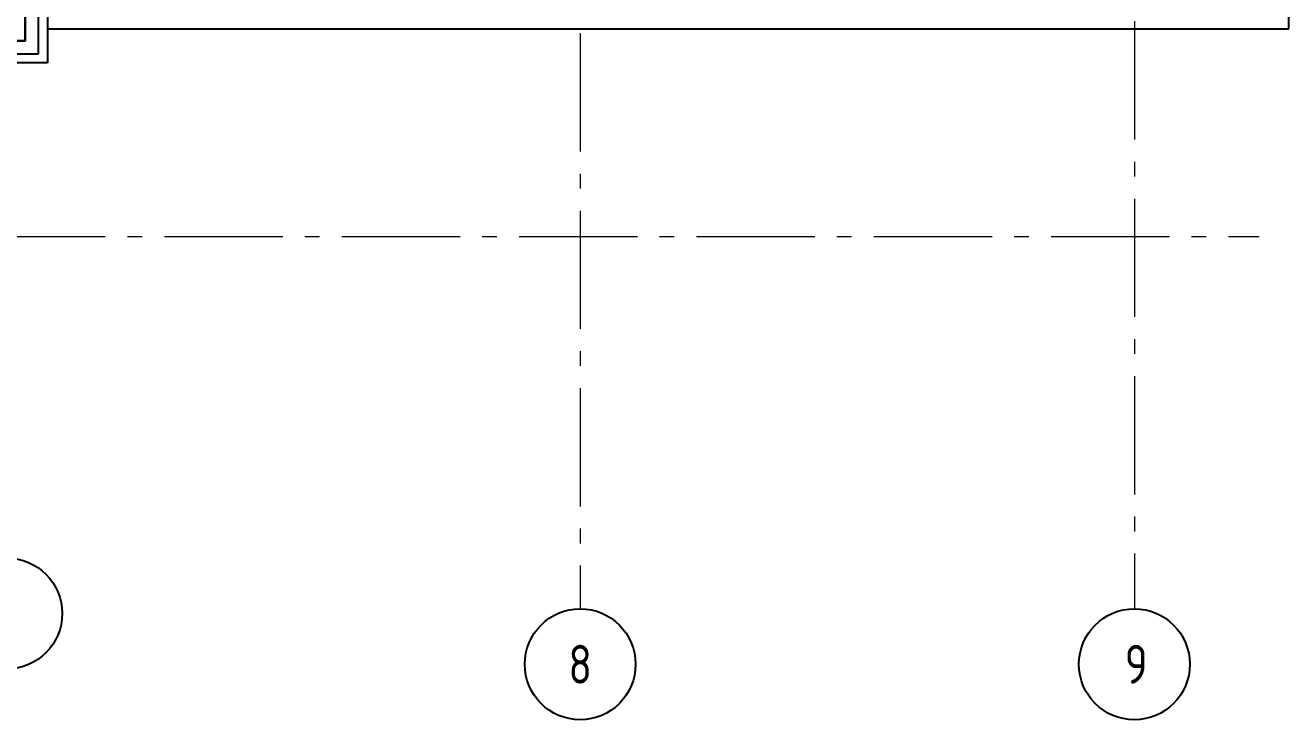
# Model space of a CAD drawing. Header units: millimetres. Extents: x -133165 to 20117, y 15722 to 63536.
# Drawn here: x -76988 to -68439, y 15722 to 20419 of the extents above; entities that cross this region are included whole.
import ezdxf
from ezdxf.enums import TextEntityAlignment as Align

# ---------------------------------------------------------------- set-up
doc = ezdxf.new("R2010")
doc.units = ezdxf.units.MM
doc.linetypes.add('GOST2.303 5', pattern=[24, 20, -1.5, 1, -1.5])
doc.linetypes.add('GOST2.303 6', pattern=[12, 8, -1.5, 1, -1.5])
doc.layers.add('axis', color=7, linetype='GOST2.303 5', lineweight=9)
doc.layers.add('wall', color=5, linetype='Continuous', lineweight=60)
doc.layers.add('cornice', color=251, linetype='Continuous')
doc.styles.add('GOST 2.304', font='CS_Gost2304.shx')

# ---------------------------------------------------------------- blocks, each defined once
blk = doc.blocks.new('karniz-450mm')
at = {"layer": 'cornice', "ltscale": 50}
for p, q in [((5.820766091346741e-11, 389.9999999998836), (-59.99999999988358, 389.9999999998836)), ((-59.99999999988358, 389.9999999998836), (-60.00000000005821, -60.00000000005821)), ((0, 0), (5.820766091346741e-11, 389.9999999998836)), ((390.0000000001746, 0), (0, 0)), ((390.0000000001746, -60), (390.0000000001746, 0)), ((-60.00000000005821, -60.00000000005821), (390.0000000001746, -60))]:
    blk.add_line(p, q, dxfattribs=at)

msp = doc.modelspace()

# ---------------------------------------------------------------- linework, layer by layer
at = {"layer": 'axis', "color": 147, "linetype": 'GOST2.303 6', "lineweight": 0, "ltscale": 100}
for p, q in [((-69482.99696769034, 37246.17652681365), (-69482.99696769034, 16472.02038114992)), ((-73232.99696768877, 28765.06011187055), (-73232.99696768877, 16472.02038115021)), ((-92846.26304640369, 18990.06011187195), (-68637.99696768912, 18990.06011187195))]:
    msp.add_line(p, q, dxfattribs=at)
at = {"layer": 'axis', "color": 3, "linetype": 'Continuous', "lineweight": 25, "ltscale": 75}
for centre in [(-77112.99696768871, 16440.37847223427), (-73232.99696768883, 16097.02038115021), (-69482.99696769034, 16097.02038114992)]:
    msp.add_circle(centre, 375.0000000000002, dxfattribs=at)
at = {"layer": 'wall', "color": 5, "lineweight": -2, "ltscale": 100}
for p, q in [((-68438.63897813151, 20394.41810143011), (-68438.63897813162, 29490.06011186171)), ((-76987.99696769191, 20315.06011187189), (-76987.99696769191, 24195.06011186875)), ((-76837.99696769194, 20394.41810143029), (-68438.63897813151, 20394.41810143011)), ((-77617.99696768842, 20315.06011187192), (-76987.99696769191, 20315.06011187189)), ((-77617.99696768842, 20315.06011187195), (-76987.99696768877, 20315.06011187195))]:
    msp.add_line(p, q, dxfattribs=at)
msp.add_lwpolyline([(-77237.99696768877, 20565.06011187195), (-76987.99696768877, 20565.06011187195), (-76987.99696768877, 20315.06011187195), (-77237.99696768877, 20315.06011187195)], close=True, dxfattribs=at)

# ---------------------------------------------------------------- block references
at = {"layer": 'cornice', "xscale": -1}
msp.add_blockref('karniz-450mm', (-76897.99696769191, 20225.06011187189), dxfattribs=at)

# ---------------------------------------------------------------- texts
at = {"layer": 'axis', "color": 3, "linetype": 'Continuous', "lineweight": 25, "ltscale": 75, "style": 'GOST 2.304'}
for s, p in [('8', (-73232.99696768877, 16097.02038115021)), ('9', (-69470.35037572098, 16097.02038114992))]:
    msp.add_text(s, height=262.5000000000001, dxfattribs=at).set_placement(p, align=Align.MIDDLE_CENTER)

doc.saveas('drawing.dxf')
